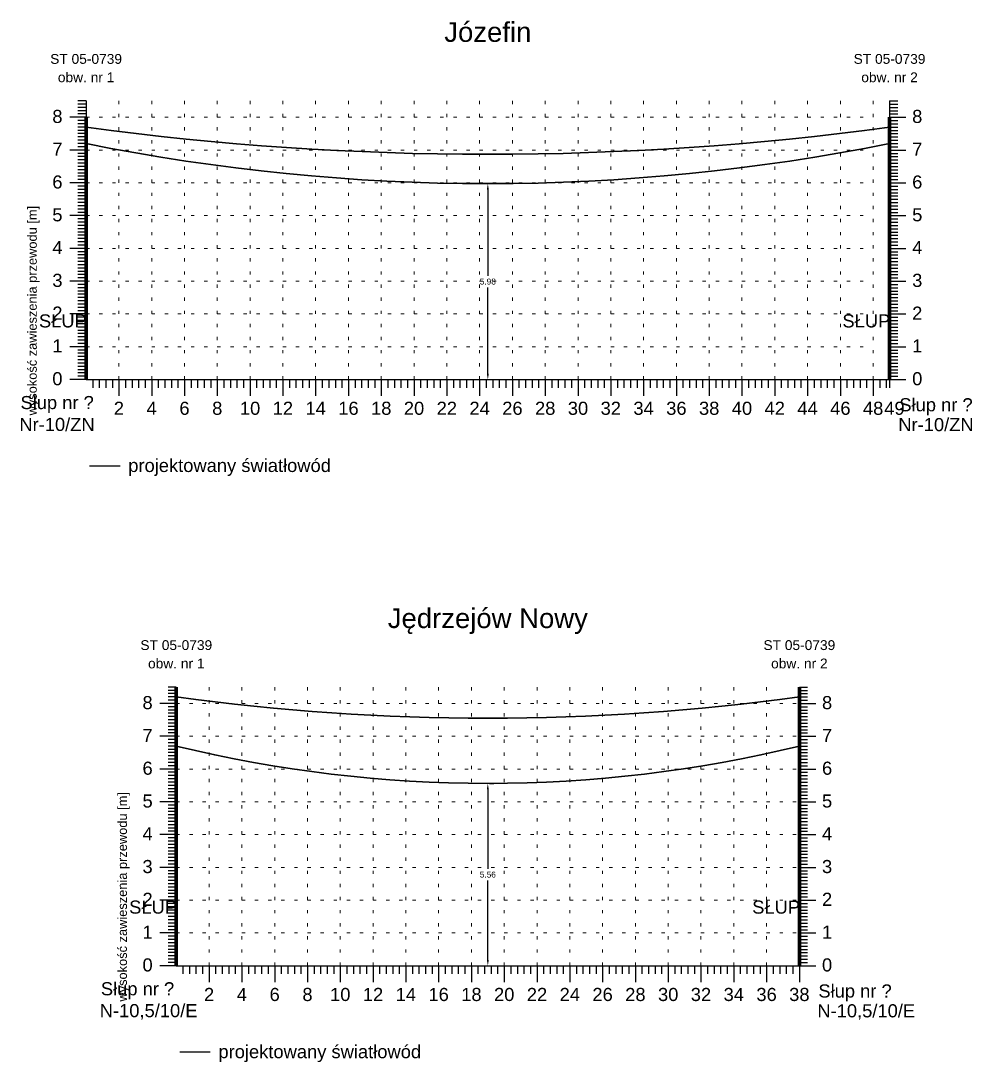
# Model space of a CAD drawing. Header units: inches. Extents: x -863 to 1426, y 1206 to 1480.
# Drawn here: x -381.59 to -352.58, y 1330.85 to 1362.61 of the extents above; entities that cross this region are included whole.
import ezdxf
from ezdxf.enums import TextEntityAlignment as Align

# ---------------------------------------------------------------- set-up
doc = ezdxf.new("R2010")
doc.units = ezdxf.units.IN
doc.header["$MEASUREMENT"] = 0
doc.linetypes.add('ACAD_ISO07W100', pattern=[3, 0, -3])
doc.layers.add('ramka', color=7, linetype='Continuous', plot=False)
doc.styles.get("Standard").update_dxf_attribs({"font": 'arial.ttf'})
doc.dimstyles.get("Standard").update_dxf_attribs({"dimtxt": 0.25, "dimasz": 0.18, "dimexe": 0.18, "dimexo": 0.0625, "dimgap": -0.09, "dimtad": 0, "dimtih": 1, "dimtoh": 1, "dimzin": 0, "dimdsep": 46, "dimtxsty": 'Standard', "dimcen": 0.09, "dimadec": 0, "dimazin": 0, "dimtfac": 1, "dimtofl": 0, "dimtmove": 0, "dimatfit": 3, "dimfxl": 1, "dimtolj": 1, "dimtzin": 0, "dimarcsym": 0})

# ---------------------------------------------------------------- blocks, each defined once
blk = doc.blocks.new('*D6')
at = {"color": 0, "lineweight": -2}
for p, q in [((-367.297, 1357.647), (-367.172, 1357.647)), ((-367.352, 1357.467), (-367.352, 1354.839)), ((-367.352, 1351.851), (-367.352, 1354.479)), ((-367.447, 1351.671), (-367.172, 1351.671))]:
    blk.add_line(p, q, dxfattribs=at)
at = {"color": 0}
for points in [[(-367.322, 1357.467), (-367.382, 1357.467), (-367.352, 1357.647)], [(-367.322, 1351.851), (-367.382, 1351.851), (-367.352, 1351.671)]]:
    blk.add_solid(points, dxfattribs=at)
at = {"layer": 'Defpoints', "color": 0}
for p in [(-367.36, 1357.647), (-367.51, 1351.671), (-367.352, 1351.671)]:
    blk.add_point(p, dxfattribs=at)
at = {"color": 0, "lineweight": 25, "insert": (-367.352, 1354.659), "char_height": 0.18, "attachment_point": 5}
blk.add_mtext('\\A1;5.98', dxfattribs=at)
blk = doc.blocks.new('*D7')
at = {"color": 0, "lineweight": -2}
for p, q in [((-367.352, 1339.171), (-367.352, 1336.751)), ((-367.297, 1339.351), (-367.172, 1339.351)), ((-367.352, 1333.971), (-367.352, 1336.391)), ((-367.447, 1333.791), (-367.172, 1333.791))]:
    blk.add_line(p, q, dxfattribs=at)
at = {"color": 0}
for points in [[(-367.322, 1339.171), (-367.382, 1339.171), (-367.352, 1339.351)], [(-367.322, 1333.971), (-367.382, 1333.971), (-367.352, 1333.791)]]:
    blk.add_solid(points, dxfattribs=at)
at = {"layer": 'Defpoints', "color": 0}
for p in [(-367.36, 1339.351), (-367.51, 1333.791), (-367.352, 1333.791)]:
    blk.add_point(p, dxfattribs=at)
at = {"color": 0, "lineweight": 25, "insert": (-367.352, 1336.571), "char_height": 0.18, "attachment_point": 5}
blk.add_mtext('\\A1;5.56', dxfattribs=at)

msp = doc.modelspace()

# ---------------------------------------------------------------- linework, layer by layer
for p, q in [((-379.602, 1360.171), (-379.852, 1360.171)), ((-379.602, 1360.171), (-379.602, 1351.671)), ((-355.102, 1360.171), (-355.102, 1351.671)), ((-355.102, 1360.171), (-354.852, 1360.171)), ((-379.602, 1360.071), (-379.852, 1360.071)), ((-379.602, 1359.971), (-379.852, 1359.971)), ((-379.602, 1359.871), (-379.852, 1359.871)), ((-379.602, 1359.771), (-379.852, 1359.771)), ((-355.102, 1360.071), (-354.852, 1360.071)), ((-355.102, 1359.971), (-354.852, 1359.971)), ((-355.102, 1359.871), (-354.852, 1359.871)), ((-355.102, 1359.771), (-354.852, 1359.771)), ((-379.602, 1359.671), (-380.102, 1359.671)), ((-379.602, 1359.571), (-379.852, 1359.571)), ((-379.602, 1359.471), (-379.852, 1359.471)), ((-355.102, 1359.671), (-354.602, 1359.671)), ((-355.102, 1359.571), (-354.852, 1359.571)), ((-355.102, 1359.471), (-354.852, 1359.471)), ((-379.602, 1359.371), (-379.852, 1359.371)), ((-379.602, 1359.271), (-379.852, 1359.271)), ((-379.602, 1359.171), (-379.852, 1359.171)), ((-355.102, 1359.371), (-354.852, 1359.371)), ((-355.102, 1359.271), (-354.852, 1359.271)), ((-355.102, 1359.171), (-354.852, 1359.171)), ((-379.602, 1359.071), (-379.852, 1359.071)), ((-379.602, 1358.971), (-379.852, 1358.971)), ((-379.602, 1358.871), (-379.852, 1358.871)), ((-355.102, 1359.071), (-354.852, 1359.071)), ((-355.102, 1358.971), (-354.852, 1358.971)), ((-355.102, 1358.871), (-354.852, 1358.871)), ((-379.602, 1358.671), (-380.102, 1358.671)), ((-379.602, 1358.771), (-379.852, 1358.771)), ((-379.602, 1358.571), (-379.852, 1358.571)), ((-355.102, 1358.771), (-354.852, 1358.771)), ((-355.102, 1358.671), (-354.602, 1358.671)), ((-355.102, 1358.571), (-354.852, 1358.571)), ((-379.602, 1358.471), (-379.852, 1358.471)), ((-379.602, 1358.371), (-379.852, 1358.371)), ((-379.602, 1358.271), (-379.852, 1358.271)), ((-355.102, 1358.471), (-354.852, 1358.471)), ((-355.102, 1358.371), (-354.852, 1358.371)), ((-355.102, 1358.271), (-354.852, 1358.271)), ((-379.602, 1358.171), (-379.852, 1358.171)), ((-379.602, 1358.071), (-379.852, 1358.071)), ((-379.602, 1357.971), (-379.852, 1357.971)), ((-379.602, 1357.871), (-379.852, 1357.871)), ((-355.102, 1358.171), (-354.852, 1358.171)), ((-355.102, 1358.071), (-354.852, 1358.071)), ((-355.102, 1357.971), (-354.852, 1357.971)), ((-355.102, 1357.871), (-354.852, 1357.871)), ((-379.602, 1357.671), (-380.102, 1357.671)), ((-379.602, 1357.771), (-379.852, 1357.771)), ((-379.602, 1357.571), (-379.852, 1357.571)), ((-355.102, 1357.771), (-354.852, 1357.771)), ((-355.102, 1357.671), (-354.602, 1357.671)), ((-355.102, 1357.571), (-354.852, 1357.571)), ((-379.602, 1357.471), (-379.852, 1357.471)), ((-379.602, 1357.371), (-379.852, 1357.371)), ((-379.602, 1357.271), (-379.852, 1357.271)), ((-355.102, 1357.471), (-354.852, 1357.471)), ((-355.102, 1357.371), (-354.852, 1357.371)), ((-355.102, 1357.271), (-354.852, 1357.271)), ((-379.602, 1357.171), (-379.852, 1357.171)), ((-379.602, 1357.071), (-379.852, 1357.071)), ((-379.602, 1356.971), (-379.852, 1356.971)), ((-355.102, 1357.171), (-354.852, 1357.171)), ((-355.102, 1357.071), (-354.852, 1357.071)), ((-355.102, 1356.971), (-354.852, 1356.971)), ((-379.602, 1356.671), (-380.102, 1356.671)), ((-379.602, 1356.871), (-379.852, 1356.871)), ((-379.602, 1356.771), (-379.852, 1356.771)), ((-355.102, 1356.871), (-354.852, 1356.871)), ((-355.102, 1356.771), (-354.852, 1356.771)), ((-355.102, 1356.671), (-354.602, 1356.671)), ((-379.602, 1356.571), (-379.852, 1356.571)), ((-379.602, 1356.471), (-379.852, 1356.471)), ((-379.602, 1356.371), (-379.852, 1356.371)), ((-355.102, 1356.571), (-354.852, 1356.571)), ((-355.102, 1356.471), (-354.852, 1356.471)), ((-355.102, 1356.371), (-354.852, 1356.371)), ((-379.602, 1356.271), (-379.852, 1356.271)), ((-379.602, 1356.171), (-379.852, 1356.171)), ((-379.602, 1356.071), (-379.852, 1356.071)), ((-379.602, 1355.971), (-379.852, 1355.971)), ((-355.102, 1356.271), (-354.852, 1356.271)), ((-355.102, 1356.171), (-354.852, 1356.171)), ((-355.102, 1356.071), (-354.852, 1356.071)), ((-355.102, 1355.971), (-354.852, 1355.971)), ((-379.602, 1355.671), (-380.102, 1355.671)), ((-379.602, 1355.871), (-379.852, 1355.871)), ((-379.602, 1355.771), (-379.852, 1355.771)), ((-355.102, 1355.871), (-354.852, 1355.871)), ((-355.102, 1355.771), (-354.852, 1355.771)), ((-355.102, 1355.671), (-354.602, 1355.671)), ((-379.602, 1355.571), (-379.852, 1355.571)), ((-379.602, 1355.471), (-379.852, 1355.471)), ((-379.602, 1355.371), (-379.852, 1355.371)), ((-355.102, 1355.571), (-354.852, 1355.571)), ((-355.102, 1355.471), (-354.852, 1355.471)), ((-355.102, 1355.371), (-354.852, 1355.371)), ((-379.602, 1355.271), (-379.852, 1355.271)), ((-379.602, 1355.171), (-379.852, 1355.171)), ((-379.602, 1355.071), (-379.852, 1355.071)), ((-355.102, 1355.271), (-354.852, 1355.271)), ((-355.102, 1355.171), (-354.852, 1355.171)), ((-355.102, 1355.071), (-354.852, 1355.071)), ((-379.602, 1354.971), (-379.852, 1354.971)), ((-379.602, 1354.871), (-379.852, 1354.871)), ((-379.602, 1354.771), (-379.852, 1354.771)), ((-355.102, 1354.971), (-354.852, 1354.971)), ((-355.102, 1354.871), (-354.852, 1354.871)), ((-355.102, 1354.771), (-354.852, 1354.771)), ((-379.602, 1354.671), (-380.102, 1354.671)), ((-379.602, 1354.571), (-379.852, 1354.571)), ((-379.602, 1354.471), (-379.852, 1354.471)), ((-379.602, 1354.371), (-379.852, 1354.371)), ((-355.102, 1354.671), (-354.602, 1354.671)), ((-355.102, 1354.571), (-354.852, 1354.571)), ((-355.102, 1354.471), (-354.852, 1354.471)), ((-355.102, 1354.371), (-354.852, 1354.371)), ((-379.602, 1354.271), (-379.852, 1354.271)), ((-379.602, 1354.171), (-379.852, 1354.171)), ((-379.602, 1354.071), (-379.852, 1354.071)), ((-355.102, 1354.271), (-354.852, 1354.271)), ((-355.102, 1354.171), (-354.852, 1354.171)), ((-355.102, 1354.071), (-354.852, 1354.071)), ((-379.602, 1353.971), (-379.852, 1353.971)), ((-379.602, 1353.871), (-379.852, 1353.871)), ((-379.602, 1353.771), (-379.852, 1353.771)), ((-355.102, 1353.971), (-354.852, 1353.971)), ((-355.102, 1353.871), (-354.852, 1353.871)), ((-355.102, 1353.771), (-354.852, 1353.771)), ((-379.602, 1353.671), (-380.102, 1353.671)), ((-379.602, 1353.571), (-379.852, 1353.571)), ((-379.602, 1353.471), (-379.852, 1353.471)), ((-355.102, 1353.671), (-354.602, 1353.671)), ((-355.102, 1353.571), (-354.852, 1353.571)), ((-355.102, 1353.471), (-354.852, 1353.471)), ((-379.602, 1353.371), (-379.852, 1353.371)), ((-379.602, 1353.271), (-379.852, 1353.271)), ((-379.602, 1353.171), (-379.852, 1353.171)), ((-355.102, 1353.371), (-354.852, 1353.371)), ((-355.102, 1353.271), (-354.852, 1353.271)), ((-355.102, 1353.171), (-354.852, 1353.171)), ((-379.602, 1353.071), (-379.852, 1353.071)), ((-379.602, 1352.971), (-379.852, 1352.971)), ((-379.602, 1352.871), (-379.852, 1352.871)), ((-355.102, 1353.071), (-354.852, 1353.071)), ((-355.102, 1352.971), (-354.852, 1352.971)), ((-355.102, 1352.871), (-354.852, 1352.871)), ((-379.602, 1352.671), (-380.102, 1352.671)), ((-379.602, 1352.771), (-379.852, 1352.771)), ((-379.602, 1352.571), (-379.852, 1352.571)), ((-379.602, 1352.471), (-379.852, 1352.471)), ((-355.102, 1352.771), (-354.852, 1352.771)), ((-355.102, 1352.671), (-354.602, 1352.671)), ((-355.102, 1352.571), (-354.852, 1352.571)), ((-355.102, 1352.471), (-354.852, 1352.471)), ((-379.602, 1352.371), (-379.852, 1352.371)), ((-379.602, 1352.271), (-379.852, 1352.271)), ((-379.602, 1352.171), (-379.852, 1352.171)), ((-355.102, 1352.371), (-354.852, 1352.371)), ((-355.102, 1352.271), (-354.852, 1352.271)), ((-355.102, 1352.171), (-354.852, 1352.171)), ((-379.602, 1352.071), (-379.852, 1352.071)), ((-379.602, 1351.971), (-379.852, 1351.971)), ((-379.602, 1351.871), (-379.852, 1351.871)), ((-355.102, 1352.071), (-354.852, 1352.071)), ((-355.102, 1351.971), (-354.852, 1351.971)), ((-355.102, 1351.871), (-354.852, 1351.871)), ((-379.602, 1351.671), (-380.102, 1351.671)), ((-379.602, 1351.771), (-379.852, 1351.771)), ((-379.602, 1351.671), (-355.102, 1351.671)), ((-379.402, 1351.671), (-379.402, 1351.421)), ((-379.202, 1351.671), (-379.202, 1351.421)), ((-379.002, 1351.671), (-379.002, 1351.421)), ((-378.802, 1351.671), (-378.802, 1351.421)), ((-378.602, 1351.671), (-378.602, 1351.171)), ((-378.402, 1351.671), (-378.402, 1351.421)), ((-378.202, 1351.671), (-378.202, 1351.421)), ((-378.002, 1351.671), (-378.002, 1351.421)), ((-377.802, 1351.671), (-377.802, 1351.421)), ((-377.602, 1351.671), (-377.602, 1351.171)), ((-377.402, 1351.671), (-377.402, 1351.421)), ((-377.202, 1351.671), (-377.202, 1351.421)), ((-377.002, 1351.671), (-377.002, 1351.421)), ((-376.802, 1351.671), (-376.802, 1351.421)), ((-376.602, 1351.671), (-376.602, 1351.171)), ((-376.402, 1351.671), (-376.402, 1351.421)), ((-376.202, 1351.671), (-376.202, 1351.421)), ((-376.002, 1351.671), (-376.002, 1351.421)), ((-375.802, 1351.671), (-375.802, 1351.421)), ((-375.602, 1351.671), (-375.602, 1351.171)), ((-375.402, 1351.671), (-375.402, 1351.421)), ((-375.202, 1351.671), (-375.202, 1351.421)), ((-375.002, 1351.671), (-375.002, 1351.421)), ((-374.802, 1351.671), (-374.802, 1351.421)), ((-374.602, 1351.671), (-374.602, 1351.171)), ((-374.402, 1351.671), (-374.402, 1351.421)), ((-374.202, 1351.671), (-374.202, 1351.421)), ((-374.002, 1351.671), (-374.002, 1351.421)), ((-373.802, 1351.671), (-373.802, 1351.421)), ((-373.602, 1351.671), (-373.602, 1351.171)), ((-373.402, 1351.671), (-373.402, 1351.421)), ((-373.202, 1351.671), (-373.202, 1351.421)), ((-373.002, 1351.671), (-373.002, 1351.421)), ((-372.802, 1351.671), (-372.802, 1351.421)), ((-372.602, 1351.671), (-372.602, 1351.171)), ((-372.402, 1351.671), (-372.402, 1351.421)), ((-372.202, 1351.671), (-372.202, 1351.421)), ((-372.002, 1351.671), (-372.002, 1351.421)), ((-371.802, 1351.671), (-371.802, 1351.421)), ((-371.602, 1351.671), (-371.602, 1351.171)), ((-371.402, 1351.671), (-371.402, 1351.421)), ((-371.202, 1351.671), (-371.202, 1351.421)), ((-371.002, 1351.671), (-371.002, 1351.421)), ((-370.802, 1351.671), (-370.802, 1351.421)), ((-370.602, 1351.671), (-370.602, 1351.171)), ((-370.402, 1351.671), (-370.402, 1351.421)), ((-370.202, 1351.671), (-370.202, 1351.421)), ((-370.002, 1351.671), (-370.002, 1351.421)), ((-369.802, 1351.671), (-369.802, 1351.421)), ((-369.602, 1351.671), (-369.602, 1351.171)), ((-369.402, 1351.671), (-369.402, 1351.421)), ((-369.202, 1351.671), (-369.202, 1351.421)), ((-369.002, 1351.671), (-369.002, 1351.421)), ((-368.802, 1351.671), (-368.802, 1351.421)), ((-368.602, 1351.671), (-368.602, 1351.171)), ((-368.402, 1351.671), (-368.402, 1351.421)), ((-368.202, 1351.671), (-368.202, 1351.421)), ((-368.002, 1351.671), (-368.002, 1351.421)), ((-367.802, 1351.671), (-367.802, 1351.421)), ((-367.602, 1351.671), (-367.602, 1351.171)), ((-367.402, 1351.671), (-367.402, 1351.421)), ((-367.202, 1351.671), (-367.202, 1351.421)), ((-367.002, 1351.671), (-367.002, 1351.421)), ((-366.802, 1351.671), (-366.802, 1351.421)), ((-366.602, 1351.671), (-366.602, 1351.171)), ((-366.402, 1351.671), (-366.402, 1351.421)), ((-366.202, 1351.671), (-366.202, 1351.421)), ((-366.002, 1351.671), (-366.002, 1351.421)), ((-365.802, 1351.671), (-365.802, 1351.421)), ((-365.602, 1351.671), (-365.602, 1351.171)), ((-365.402, 1351.671), (-365.402, 1351.421)), ((-365.202, 1351.671), (-365.202, 1351.421)), ((-365.002, 1351.671), (-365.002, 1351.421)), ((-364.802, 1351.671), (-364.802, 1351.421)), ((-364.602, 1351.671), (-364.602, 1351.171)), ((-364.402, 1351.671), (-364.402, 1351.421)), ((-364.202, 1351.671), (-364.202, 1351.421)), ((-364.002, 1351.671), (-364.002, 1351.421)), ((-363.802, 1351.671), (-363.802, 1351.421)), ((-363.602, 1351.671), (-363.602, 1351.171)), ((-363.402, 1351.671), (-363.402, 1351.421)), ((-363.202, 1351.671), (-363.202, 1351.421)), ((-363.002, 1351.671), (-363.002, 1351.421)), ((-362.802, 1351.671), (-362.802, 1351.421)), ((-362.602, 1351.671), (-362.602, 1351.171)), ((-362.402, 1351.671), (-362.402, 1351.421)), ((-362.202, 1351.671), (-362.202, 1351.421)), ((-362.002, 1351.671), (-362.002, 1351.421)), ((-361.802, 1351.671), (-361.802, 1351.421)), ((-361.602, 1351.671), (-361.602, 1351.171)), ((-361.402, 1351.671), (-361.402, 1351.421)), ((-361.202, 1351.671), (-361.202, 1351.421)), ((-361.002, 1351.671), (-361.002, 1351.421)), ((-360.802, 1351.671), (-360.802, 1351.421)), ((-360.602, 1351.671), (-360.602, 1351.171)), ((-360.402, 1351.671), (-360.402, 1351.421)), ((-360.202, 1351.671), (-360.202, 1351.421)), ((-360.002, 1351.671), (-360.002, 1351.421)), ((-359.802, 1351.671), (-359.802, 1351.421)), ((-359.602, 1351.671), (-359.602, 1351.171)), ((-359.402, 1351.671), (-359.402, 1351.421)), ((-359.202, 1351.671), (-359.202, 1351.421)), ((-359.002, 1351.671), (-359.002, 1351.421)), ((-358.802, 1351.671), (-358.802, 1351.421)), ((-358.602, 1351.671), (-358.602, 1351.171)), ((-358.402, 1351.671), (-358.402, 1351.421)), ((-358.202, 1351.671), (-358.202, 1351.421)), ((-358.002, 1351.671), (-358.002, 1351.421)), ((-357.802, 1351.671), (-357.802, 1351.421)), ((-357.602, 1351.671), (-357.602, 1351.171)), ((-357.402, 1351.671), (-357.402, 1351.421)), ((-357.202, 1351.671), (-357.202, 1351.421)), ((-357.002, 1351.671), (-357.002, 1351.421)), ((-356.802, 1351.671), (-356.802, 1351.421)), ((-356.602, 1351.671), (-356.602, 1351.171)), ((-356.402, 1351.671), (-356.402, 1351.421)), ((-356.202, 1351.671), (-356.202, 1351.421)), ((-356.002, 1351.671), (-356.002, 1351.421)), ((-355.802, 1351.671), (-355.802, 1351.421)), ((-355.602, 1351.671), (-355.602, 1351.171)), ((-355.402, 1351.671), (-355.402, 1351.421)), ((-355.202, 1351.671), (-355.202, 1351.421)), ((-355.102, 1351.771), (-354.852, 1351.771)), ((-355.102, 1351.671), (-354.602, 1351.671)), ((-355.102, 1351.671), (-355.102, 1351.421)), ((-376.852, 1342.291), (-377.102, 1342.291)), ((-376.852, 1342.191), (-377.102, 1342.191)), ((-376.852, 1342.091), (-377.102, 1342.091)), ((-376.852, 1341.991), (-377.102, 1341.991)), ((-376.852, 1342.291), (-376.852, 1333.791)), ((-357.852, 1342.291), (-357.852, 1333.791)), ((-357.852, 1342.291), (-357.602, 1342.291)), ((-357.852, 1342.191), (-357.602, 1342.191)), ((-357.852, 1342.091), (-357.602, 1342.091)), ((-357.852, 1341.991), (-357.602, 1341.991)), ((-376.852, 1341.791), (-377.352, 1341.791)), ((-376.852, 1341.891), (-377.102, 1341.891)), ((-376.852, 1341.691), (-377.102, 1341.691)), ((-357.852, 1341.891), (-357.602, 1341.891)), ((-357.852, 1341.791), (-357.352, 1341.791)), ((-357.852, 1341.691), (-357.602, 1341.691)), ((-376.852, 1341.591), (-377.102, 1341.591)), ((-376.852, 1341.491), (-377.102, 1341.491)), ((-376.852, 1341.391), (-377.102, 1341.391)), ((-357.852, 1341.591), (-357.602, 1341.591)), ((-357.852, 1341.491), (-357.602, 1341.491)), ((-357.852, 1341.391), (-357.602, 1341.391)), ((-376.852, 1341.291), (-377.102, 1341.291)), ((-376.852, 1341.191), (-377.102, 1341.191)), ((-376.852, 1341.091), (-377.102, 1341.091)), ((-357.852, 1341.291), (-357.602, 1341.291)), ((-357.852, 1341.191), (-357.602, 1341.191)), ((-357.852, 1341.091), (-357.602, 1341.091)), ((-376.852, 1340.791), (-377.352, 1340.791)), ((-376.852, 1340.991), (-377.102, 1340.991)), ((-376.852, 1340.891), (-377.102, 1340.891)), ((-357.852, 1340.991), (-357.602, 1340.991)), ((-357.852, 1340.891), (-357.602, 1340.891)), ((-357.852, 1340.791), (-357.352, 1340.791)), ((-376.852, 1340.691), (-377.102, 1340.691)), ((-376.852, 1340.591), (-377.102, 1340.591)), ((-376.852, 1340.491), (-377.102, 1340.491)), ((-376.852, 1340.391), (-377.102, 1340.391)), ((-357.852, 1340.691), (-357.602, 1340.691)), ((-357.852, 1340.591), (-357.602, 1340.591)), ((-357.852, 1340.491), (-357.602, 1340.491)), ((-357.852, 1340.391), (-357.602, 1340.391)), ((-376.852, 1340.291), (-377.102, 1340.291)), ((-376.852, 1340.191), (-377.102, 1340.191)), ((-376.852, 1340.091), (-377.102, 1340.091)), ((-357.852, 1340.291), (-357.602, 1340.291)), ((-357.852, 1340.191), (-357.602, 1340.191)), ((-357.852, 1340.091), (-357.602, 1340.091)), ((-376.852, 1339.791), (-377.352, 1339.791)), ((-376.852, 1339.991), (-377.102, 1339.991)), ((-376.852, 1339.891), (-377.102, 1339.891)), ((-357.852, 1339.991), (-357.602, 1339.991)), ((-357.852, 1339.891), (-357.602, 1339.891)), ((-357.852, 1339.791), (-357.352, 1339.791)), ((-376.852, 1339.691), (-377.102, 1339.691)), ((-376.852, 1339.591), (-377.102, 1339.591)), ((-376.852, 1339.491), (-377.102, 1339.491)), ((-357.852, 1339.691), (-357.602, 1339.691)), ((-357.852, 1339.591), (-357.602, 1339.591)), ((-357.852, 1339.491), (-357.602, 1339.491)), ((-376.852, 1339.391), (-377.102, 1339.391)), ((-376.852, 1339.291), (-377.102, 1339.291)), ((-376.852, 1339.191), (-377.102, 1339.191)), ((-357.852, 1339.391), (-357.602, 1339.391)), ((-357.852, 1339.291), (-357.602, 1339.291)), ((-357.852, 1339.191), (-357.602, 1339.191)), ((-376.852, 1339.091), (-377.102, 1339.091)), ((-376.852, 1338.991), (-377.102, 1338.991)), ((-376.852, 1338.891), (-377.102, 1338.891)), ((-357.852, 1339.091), (-357.602, 1339.091)), ((-357.852, 1338.991), (-357.602, 1338.991)), ((-357.852, 1338.891), (-357.602, 1338.891)), ((-376.852, 1338.791), (-377.352, 1338.791)), ((-376.852, 1338.691), (-377.102, 1338.691)), ((-376.852, 1338.591), (-377.102, 1338.591)), ((-376.852, 1338.491), (-377.102, 1338.491)), ((-357.852, 1338.791), (-357.352, 1338.791)), ((-357.852, 1338.691), (-357.602, 1338.691)), ((-357.852, 1338.591), (-357.602, 1338.591)), ((-357.852, 1338.491), (-357.602, 1338.491)), ((-376.852, 1338.391), (-377.102, 1338.391)), ((-376.852, 1338.291), (-377.102, 1338.291)), ((-376.852, 1338.191), (-377.102, 1338.191)), ((-357.852, 1338.391), (-357.602, 1338.391)), ((-357.852, 1338.291), (-357.602, 1338.291)), ((-357.852, 1338.191), (-357.602, 1338.191)), ((-376.852, 1338.091), (-377.102, 1338.091)), ((-376.852, 1337.991), (-377.102, 1337.991)), ((-376.852, 1337.891), (-377.102, 1337.891)), ((-357.852, 1338.091), (-357.602, 1338.091)), ((-357.852, 1337.991), (-357.602, 1337.991)), ((-357.852, 1337.891), (-357.602, 1337.891)), ((-376.852, 1337.791), (-377.352, 1337.791)), ((-376.852, 1337.691), (-377.102, 1337.691)), ((-376.852, 1337.591), (-377.102, 1337.591)), ((-357.852, 1337.791), (-357.352, 1337.791)), ((-357.852, 1337.691), (-357.602, 1337.691)), ((-357.852, 1337.591), (-357.602, 1337.591)), ((-376.852, 1337.491), (-377.102, 1337.491)), ((-376.852, 1337.391), (-377.102, 1337.391)), ((-376.852, 1337.291), (-377.102, 1337.291)), ((-357.852, 1337.491), (-357.602, 1337.491)), ((-357.852, 1337.391), (-357.602, 1337.391)), ((-357.852, 1337.291), (-357.602, 1337.291)), ((-376.852, 1337.191), (-377.102, 1337.191)), ((-376.852, 1337.091), (-377.102, 1337.091)), ((-376.852, 1336.991), (-377.102, 1336.991)), ((-357.852, 1337.191), (-357.602, 1337.191)), ((-357.852, 1337.091), (-357.602, 1337.091)), ((-357.852, 1336.991), (-357.602, 1336.991)), ((-376.852, 1336.791), (-377.352, 1336.791)), ((-376.852, 1336.891), (-377.102, 1336.891)), ((-376.852, 1336.691), (-377.102, 1336.691)), ((-376.852, 1336.591), (-377.102, 1336.591)), ((-357.852, 1336.891), (-357.602, 1336.891)), ((-357.852, 1336.791), (-357.352, 1336.791)), ((-357.852, 1336.691), (-357.602, 1336.691)), ((-357.852, 1336.591), (-357.602, 1336.591)), ((-376.852, 1336.491), (-377.102, 1336.491)), ((-376.852, 1336.391), (-377.102, 1336.391)), ((-376.852, 1336.291), (-377.102, 1336.291)), ((-357.852, 1336.491), (-357.602, 1336.491)), ((-357.852, 1336.391), (-357.602, 1336.391)), ((-357.852, 1336.291), (-357.602, 1336.291)), ((-376.852, 1336.191), (-377.102, 1336.191)), ((-376.852, 1336.091), (-377.102, 1336.091)), ((-376.852, 1335.991), (-377.102, 1335.991)), ((-357.852, 1336.191), (-357.602, 1336.191)), ((-357.852, 1336.091), (-357.602, 1336.091)), ((-357.852, 1335.991), (-357.602, 1335.991)), ((-376.852, 1335.791), (-377.352, 1335.791)), ((-376.852, 1335.891), (-377.102, 1335.891)), ((-376.852, 1335.691), (-377.102, 1335.691)), ((-357.852, 1335.891), (-357.602, 1335.891)), ((-357.852, 1335.791), (-357.352, 1335.791)), ((-357.852, 1335.691), (-357.602, 1335.691)), ((-376.852, 1335.591), (-377.102, 1335.591)), ((-376.852, 1335.491), (-377.102, 1335.491)), ((-376.852, 1335.391), (-377.102, 1335.391)), ((-357.852, 1335.591), (-357.602, 1335.591)), ((-357.852, 1335.491), (-357.602, 1335.491)), ((-357.852, 1335.391), (-357.602, 1335.391)), ((-376.852, 1335.291), (-377.102, 1335.291)), ((-376.852, 1335.191), (-377.102, 1335.191)), ((-376.852, 1335.091), (-377.102, 1335.091)), ((-357.852, 1335.291), (-357.602, 1335.291)), ((-357.852, 1335.191), (-357.602, 1335.191)), ((-357.852, 1335.091), (-357.602, 1335.091)), ((-376.852, 1334.791), (-377.352, 1334.791)), ((-376.852, 1334.991), (-377.102, 1334.991)), ((-376.852, 1334.891), (-377.102, 1334.891)), ((-376.852, 1334.691), (-377.102, 1334.691)), ((-357.852, 1334.991), (-357.602, 1334.991)), ((-357.852, 1334.891), (-357.602, 1334.891)), ((-357.852, 1334.791), (-357.352, 1334.791)), ((-357.852, 1334.691), (-357.602, 1334.691)), ((-376.852, 1334.591), (-377.102, 1334.591)), ((-376.852, 1334.491), (-377.102, 1334.491)), ((-376.852, 1334.391), (-377.102, 1334.391)), ((-357.852, 1334.591), (-357.602, 1334.591)), ((-357.852, 1334.491), (-357.602, 1334.491)), ((-357.852, 1334.391), (-357.602, 1334.391)), ((-376.852, 1334.291), (-377.102, 1334.291)), ((-376.852, 1334.191), (-377.102, 1334.191)), ((-376.852, 1334.091), (-377.102, 1334.091)), ((-357.852, 1334.291), (-357.602, 1334.291)), ((-357.852, 1334.191), (-357.602, 1334.191)), ((-357.852, 1334.091), (-357.602, 1334.091)), ((-376.852, 1333.791), (-377.352, 1333.791)), ((-376.852, 1333.991), (-377.102, 1333.991)), ((-376.852, 1333.891), (-377.102, 1333.891)), ((-376.852, 1333.791), (-357.852, 1333.791)), ((-376.652, 1333.791), (-376.652, 1333.541)), ((-376.452, 1333.791), (-376.452, 1333.541)), ((-376.252, 1333.791), (-376.252, 1333.541)), ((-376.052, 1333.791), (-376.052, 1333.541)), ((-375.852, 1333.791), (-375.852, 1333.291)), ((-375.652, 1333.791), (-375.652, 1333.541)), ((-375.452, 1333.791), (-375.452, 1333.541)), ((-375.252, 1333.791), (-375.252, 1333.541)), ((-375.052, 1333.791), (-375.052, 1333.541)), ((-374.852, 1333.791), (-374.852, 1333.291)), ((-374.652, 1333.791), (-374.652, 1333.541)), ((-374.452, 1333.791), (-374.452, 1333.541)), ((-374.252, 1333.791), (-374.252, 1333.541)), ((-374.052, 1333.791), (-374.052, 1333.541)), ((-373.852, 1333.791), (-373.852, 1333.291)), ((-373.652, 1333.791), (-373.652, 1333.541)), ((-373.452, 1333.791), (-373.452, 1333.541)), ((-373.252, 1333.791), (-373.252, 1333.541)), ((-373.052, 1333.791), (-373.052, 1333.541)), ((-372.852, 1333.791), (-372.852, 1333.291)), ((-372.652, 1333.791), (-372.652, 1333.541)), ((-372.452, 1333.791), (-372.452, 1333.541)), ((-372.252, 1333.791), (-372.252, 1333.541)), ((-372.052, 1333.791), (-372.052, 1333.541)), ((-371.852, 1333.791), (-371.852, 1333.291)), ((-371.652, 1333.791), (-371.652, 1333.541)), ((-371.452, 1333.791), (-371.452, 1333.541)), ((-371.252, 1333.791), (-371.252, 1333.541)), ((-371.052, 1333.791), (-371.052, 1333.541)), ((-370.852, 1333.791), (-370.852, 1333.291)), ((-370.652, 1333.791), (-370.652, 1333.541)), ((-370.452, 1333.791), (-370.452, 1333.541)), ((-370.252, 1333.791), (-370.252, 1333.541)), ((-370.052, 1333.791), (-370.052, 1333.541)), ((-369.852, 1333.791), (-369.852, 1333.291)), ((-369.652, 1333.791), (-369.652, 1333.541)), ((-369.452, 1333.791), (-369.452, 1333.541)), ((-369.252, 1333.791), (-369.252, 1333.541)), ((-369.052, 1333.791), (-369.052, 1333.541)), ((-368.852, 1333.791), (-368.852, 1333.291)), ((-368.652, 1333.791), (-368.652, 1333.541)), ((-368.452, 1333.791), (-368.452, 1333.541)), ((-368.252, 1333.791), (-368.252, 1333.541)), ((-368.052, 1333.791), (-368.052, 1333.541)), ((-367.852, 1333.791), (-367.852, 1333.291)), ((-367.652, 1333.791), (-367.652, 1333.541)), ((-367.452, 1333.791), (-367.452, 1333.541)), ((-367.252, 1333.791), (-367.252, 1333.541)), ((-367.052, 1333.791), (-367.052, 1333.541)), ((-366.852, 1333.791), (-366.852, 1333.291)), ((-366.652, 1333.791), (-366.652, 1333.541)), ((-366.452, 1333.791), (-366.452, 1333.541)), ((-366.252, 1333.791), (-366.252, 1333.541)), ((-366.052, 1333.791), (-366.052, 1333.541)), ((-365.852, 1333.791), (-365.852, 1333.291)), ((-365.652, 1333.791), (-365.652, 1333.541)), ((-365.452, 1333.791), (-365.452, 1333.541)), ((-365.252, 1333.791), (-365.252, 1333.541)), ((-365.052, 1333.791), (-365.052, 1333.541)), ((-364.852, 1333.791), (-364.852, 1333.291)), ((-364.652, 1333.791), (-364.652, 1333.541)), ((-364.452, 1333.791), (-364.452, 1333.541)), ((-364.252, 1333.791), (-364.252, 1333.541)), ((-364.052, 1333.791), (-364.052, 1333.541)), ((-363.852, 1333.791), (-363.852, 1333.291)), ((-363.652, 1333.791), (-363.652, 1333.541)), ((-363.452, 1333.791), (-363.452, 1333.541)), ((-363.252, 1333.791), (-363.252, 1333.541)), ((-363.052, 1333.791), (-363.052, 1333.541)), ((-362.852, 1333.791), (-362.852, 1333.291)), ((-362.652, 1333.791), (-362.652, 1333.541)), ((-362.452, 1333.791), (-362.452, 1333.541)), ((-362.252, 1333.791), (-362.252, 1333.541)), ((-362.052, 1333.791), (-362.052, 1333.541)), ((-361.852, 1333.791), (-361.852, 1333.291)), ((-361.652, 1333.791), (-361.652, 1333.541)), ((-361.452, 1333.791), (-361.452, 1333.541)), ((-361.252, 1333.791), (-361.252, 1333.541)), ((-361.052, 1333.791), (-361.052, 1333.541)), ((-360.852, 1333.791), (-360.852, 1333.291)), ((-360.652, 1333.791), (-360.652, 1333.541)), ((-360.452, 1333.791), (-360.452, 1333.541)), ((-360.252, 1333.791), (-360.252, 1333.541)), ((-360.052, 1333.791), (-360.052, 1333.541)), ((-359.852, 1333.791), (-359.852, 1333.291)), ((-359.652, 1333.791), (-359.652, 1333.541)), ((-359.452, 1333.791), (-359.452, 1333.541)), ((-359.252, 1333.791), (-359.252, 1333.541)), ((-359.052, 1333.791), (-359.052, 1333.541)), ((-358.852, 1333.791), (-358.852, 1333.291)), ((-358.652, 1333.791), (-358.652, 1333.541)), ((-358.452, 1333.791), (-358.452, 1333.541)), ((-358.252, 1333.791), (-358.252, 1333.541)), ((-358.052, 1333.791), (-358.052, 1333.541)), ((-357.852, 1333.991), (-357.602, 1333.991)), ((-357.852, 1333.891), (-357.602, 1333.891)), ((-357.852, 1333.791), (-357.352, 1333.791)), ((-357.852, 1333.791), (-357.852, 1333.291))]:
    msp.add_line(p, q)
at = {"linetype": 'ACAD_ISO07W100', "lineweight": 15, "ltscale": 0.1}
for p, q in [((-378.602, 1351.671), (-378.602, 1360.171)), ((-377.602, 1351.671), (-377.602, 1360.171)), ((-376.602, 1351.671), (-376.602, 1360.171)), ((-375.602, 1351.671), (-375.602, 1360.171)), ((-374.602, 1351.671), (-374.602, 1360.171)), ((-373.602, 1351.671), (-373.602, 1360.171)), ((-372.602, 1351.671), (-372.602, 1360.171)), ((-371.602, 1351.671), (-371.602, 1360.171)), ((-370.602, 1351.671), (-370.602, 1360.171)), ((-369.602, 1351.671), (-369.602, 1360.171)), ((-368.602, 1351.671), (-368.602, 1360.171)), ((-367.602, 1351.671), (-367.602, 1360.171)), ((-366.602, 1351.671), (-366.602, 1360.171)), ((-365.602, 1351.671), (-365.602, 1360.171)), ((-364.602, 1351.671), (-364.602, 1360.171)), ((-363.602, 1351.671), (-363.602, 1360.171)), ((-362.602, 1351.671), (-362.602, 1360.171)), ((-361.602, 1351.671), (-361.602, 1360.171)), ((-360.602, 1351.671), (-360.602, 1360.171)), ((-359.602, 1351.671), (-359.602, 1360.171)), ((-358.602, 1351.671), (-358.602, 1360.171)), ((-357.602, 1351.671), (-357.602, 1360.171)), ((-356.602, 1351.671), (-356.602, 1360.171)), ((-355.602, 1351.671), (-355.602, 1360.171)), ((-355.102, 1351.671), (-355.102, 1360.171)), ((-379.602, 1359.671), (-355.602, 1359.671)), ((-379.602, 1358.671), (-355.602, 1358.671)), ((-379.602, 1357.671), (-355.602, 1357.671)), ((-379.602, 1356.671), (-355.602, 1356.671)), ((-379.602, 1355.671), (-355.602, 1355.671)), ((-379.602, 1354.671), (-355.602, 1354.671)), ((-379.602, 1353.671), (-355.602, 1353.671)), ((-379.602, 1352.671), (-355.602, 1352.671)), ((-379.602, 1351.671), (-355.602, 1351.671)), ((-375.852, 1333.791), (-375.852, 1342.291)), ((-374.852, 1333.791), (-374.852, 1342.291)), ((-373.852, 1333.791), (-373.852, 1342.291)), ((-372.852, 1333.791), (-372.852, 1342.291)), ((-371.852, 1333.791), (-371.852, 1342.291)), ((-370.852, 1333.791), (-370.852, 1342.291)), ((-369.852, 1333.791), (-369.852, 1342.291)), ((-368.852, 1333.791), (-368.852, 1342.291)), ((-367.852, 1333.791), (-367.852, 1342.291)), ((-366.852, 1333.791), (-366.852, 1342.291)), ((-365.852, 1333.791), (-365.852, 1342.291)), ((-364.852, 1333.791), (-364.852, 1342.291)), ((-363.852, 1333.791), (-363.852, 1342.291)), ((-362.852, 1333.791), (-362.852, 1342.291)), ((-361.852, 1333.791), (-361.852, 1342.291)), ((-360.852, 1333.791), (-360.852, 1342.291)), ((-359.852, 1333.791), (-359.852, 1342.291)), ((-358.852, 1333.791), (-358.852, 1342.291)), ((-357.852, 1333.791), (-357.852, 1342.291)), ((-376.852, 1341.791), (-357.852, 1341.791)), ((-376.852, 1340.791), (-357.852, 1340.791)), ((-376.852, 1339.791), (-357.852, 1339.791)), ((-376.852, 1338.791), (-357.852, 1338.791)), ((-376.852, 1337.791), (-357.852, 1337.791)), ((-376.852, 1336.791), (-357.852, 1336.791)), ((-376.852, 1335.791), (-357.852, 1335.791)), ((-376.852, 1334.791), (-357.852, 1334.791)), ((-376.852, 1333.791), (-357.852, 1333.791))]:
    msp.add_line(p, q, dxfattribs=at)
at = {"lineweight": 100}
for p, q in [((-379.602, 1351.671), (-379.602, 1359.671)), ((-355.102, 1351.671), (-355.102, 1359.671)), ((-376.852, 1333.791), (-376.852, 1342.291)), ((-357.852, 1333.791), (-357.852, 1342.291))]:
    msp.add_line(p, q, dxfattribs=at)
at = {"color": 3, "lineweight": 25}
for p, q in [((-379.497, 1349.041), (-378.566, 1349.041)), ((-376.747, 1331.161), (-375.816, 1331.161))]:
    msp.add_line(p, q, dxfattribs=at)
at = {"lineweight": 30}
for centre, radius, start, end in [((-367.352, 1449.355), 90.814, 262.24769, 277.75231), ((-367.352, 1411.521), 70.176, 262.21975, 277.78025)]:
    msp.add_arc(centre, radius, start, end, dxfattribs=at)
at = {"color": 3, "lineweight": 30}
for centre, radius, start, end in [((-367.352, 1419.569), 61.922, 258.58993, 281.41007), ((-367.352, 1379.504), 40.153, 256.3145, 283.6855)]:
    msp.add_arc(centre, radius, start, end, dxfattribs=at)
at = {"layer": 'ramka'}
for p, q in [((-379.602, 1351.671), (-367.352, 1351.671)), ((-376.852, 1333.791), (-367.352, 1333.791))]:
    msp.add_line(p, q, dxfattribs=at)

# ---------------------------------------------------------------- texts
for s, height, p in [('Józefin', 0.6, (-367.352, 1361.971)), ('ST 05-0739', 0.3, (-379.602, 1361.301)), ('ST 05-0739', 0.3, (-355.102, 1361.301)), ('obw. nr 1', 0.3, (-379.602, 1360.741)), ('obw. nr 2', 0.3, (-355.102, 1360.741)), ('2', 0.4, (-378.602, 1350.595)), ('4', 0.4, (-377.602, 1350.595)), ('6', 0.4, (-376.602, 1350.595)), ('8', 0.4, (-375.602, 1350.595)), ('10', 0.4, (-374.602, 1350.595)), ('12', 0.4, (-373.602, 1350.595)), ('14', 0.4, (-372.602, 1350.595)), ('16', 0.4, (-371.602, 1350.595)), ('18', 0.4, (-370.602, 1350.595)), ('20', 0.4, (-369.602, 1350.595)), ('22', 0.4, (-368.602, 1350.595)), ('24', 0.4, (-367.602, 1350.595)), ('26', 0.4, (-366.602, 1350.595)), ('28', 0.4, (-365.602, 1350.595)), ('30', 0.4, (-364.602, 1350.595)), ('32', 0.4, (-363.602, 1350.595)), ('34', 0.4, (-362.602, 1350.595)), ('36', 0.4, (-361.602, 1350.595)), ('38', 0.4, (-360.602, 1350.595)), ('40', 0.4, (-359.602, 1350.595)), ('42', 0.4, (-358.602, 1350.595)), ('44', 0.4, (-357.602, 1350.595)), ('46', 0.4, (-356.602, 1350.595)), ('48', 0.4, (-355.602, 1350.595)), ('49', 0.4, (-354.952, 1350.595)), ('Jędrzejów Nowy', 0.6, (-367.352, 1344.091)), ('ST 05-0739', 0.3, (-376.852, 1343.421)), ('ST 05-0739', 0.3, (-357.852, 1343.421)), ('obw. nr 1', 0.3, (-376.852, 1342.861)), ('obw. nr 2', 0.3, (-357.852, 1342.861)), ('2', 0.4, (-375.852, 1332.715)), ('4', 0.4, (-374.852, 1332.715)), ('6', 0.4, (-373.852, 1332.715)), ('8', 0.4, (-372.852, 1332.715)), ('10', 0.4, (-371.852, 1332.715)), ('12', 0.4, (-370.852, 1332.715)), ('14', 0.4, (-369.852, 1332.715)), ('16', 0.4, (-368.852, 1332.715)), ('18', 0.4, (-367.852, 1332.715)), ('20', 0.4, (-366.852, 1332.715)), ('22', 0.4, (-365.852, 1332.715)), ('24', 0.4, (-364.852, 1332.715)), ('26', 0.4, (-363.852, 1332.715)), ('28', 0.4, (-362.852, 1332.715)), ('30', 0.4, (-361.852, 1332.715)), ('32', 0.4, (-360.852, 1332.715)), ('34', 0.4, (-359.852, 1332.715)), ('36', 0.4, (-358.852, 1332.715)), ('38', 0.4, (-357.852, 1332.715))]:
    msp.add_text(s, height=height).set_placement(p, align=Align.CENTER)
for s, p in [('8', (-380.322, 1359.497)), ('7', (-380.322, 1358.497)), ('6', (-380.322, 1357.497)), ('5', (-380.322, 1356.497)), ('4', (-380.322, 1355.497)), ('3', (-380.322, 1354.497)), ('2', (-380.322, 1353.497)), ('1', (-380.322, 1352.497)), ('0', (-380.322, 1351.497)), ('8', (-377.572, 1341.617)), ('7', (-377.572, 1340.617)), ('6', (-377.572, 1339.617)), ('5', (-377.572, 1338.617)), ('4', (-377.572, 1337.617)), ('3', (-377.572, 1336.617)), ('2', (-377.572, 1335.617)), ('1', (-377.572, 1334.617)), ('0', (-377.572, 1333.617))]:
    msp.add_text(s, height=0.4).set_placement(p, align=Align.RIGHT)
for s, p in [('8', (-354.412, 1359.497)), ('7', (-354.412, 1358.497)), ('6', (-354.412, 1357.497)), ('5', (-354.412, 1356.497)), ('4', (-354.412, 1355.497)), ('3', (-354.412, 1354.497)), ('2', (-354.412, 1353.497)), ('1', (-354.412, 1352.497)), ('0', (-354.412, 1351.497)), ('Słup nr ?', (-381.604, 1350.769)), ('Słup nr ?', (-354.803, 1350.702)), ('Nr-10/ZN', (-381.638, 1350.102)), ('Nr-10/ZN', (-354.834, 1350.097)), ('projektowany światłowód', (-378.317, 1348.851)), ('8', (-357.162, 1341.617)), ('7', (-357.162, 1340.617)), ('6', (-357.162, 1339.617)), ('5', (-357.162, 1338.617)), ('4', (-357.162, 1337.617)), ('3', (-357.162, 1336.617)), ('2', (-357.162, 1335.617)), ('1', (-357.162, 1334.617)), ('0', (-357.162, 1333.617)), ('Słup nr ?', (-379.152, 1332.889)), ('Słup nr ?', (-357.272, 1332.822)), ('N-10,5/10/E', (-379.186, 1332.222)), ('N-10,5/10/E', (-357.303, 1332.217)), ('projektowany światłowód', (-375.567, 1330.971))]:
    msp.add_text(s, height=0.4).set_placement(p)
at = {"char_height": 0.28, "width": 9.28, "attachment_point": 5, "rotation": 90}
for insert in [(-381.205, 1353.773), (-378.455, 1335.893)]:
    msp.add_mtext('wysokość zawieszenia przewodu [m]', dxfattribs=dict(at, insert=insert))
at = {"char_height": 0.4, "width": 1.537, "attachment_point": 5}
for insert in [(-380.31, 1353.457), (-355.81, 1353.457), (-377.56, 1335.577), (-358.56, 1335.577)]:
    msp.add_mtext('SŁUP', dxfattribs=dict(at, insert=insert))

# ---------------------------------------------------------------- dimensions: what is measured, and where the dimension line sits
at = {"lineweight": 25}
for base, p1, p2, text, picture, middle in [((-367.352, 1351.671), (-367.36, 1357.647), (-367.51, 1351.671), '5.98', '*D6', (-367.352, 1354.659)), ((-367.352, 1333.791), (-367.36, 1339.351), (-367.51, 1333.791), '5.56', '*D7', (-367.352, 1336.571))]:
    dim = msp.add_linear_dim(base=base, p1=p1, p2=p2, angle=90, text=text, dimstyle='Standard', dxfattribs=at)
    dim.commit()
    dim.dimension.update_dxf_attribs({"geometry": picture, "text_midpoint": middle})

doc.saveas('drawing.dxf')
